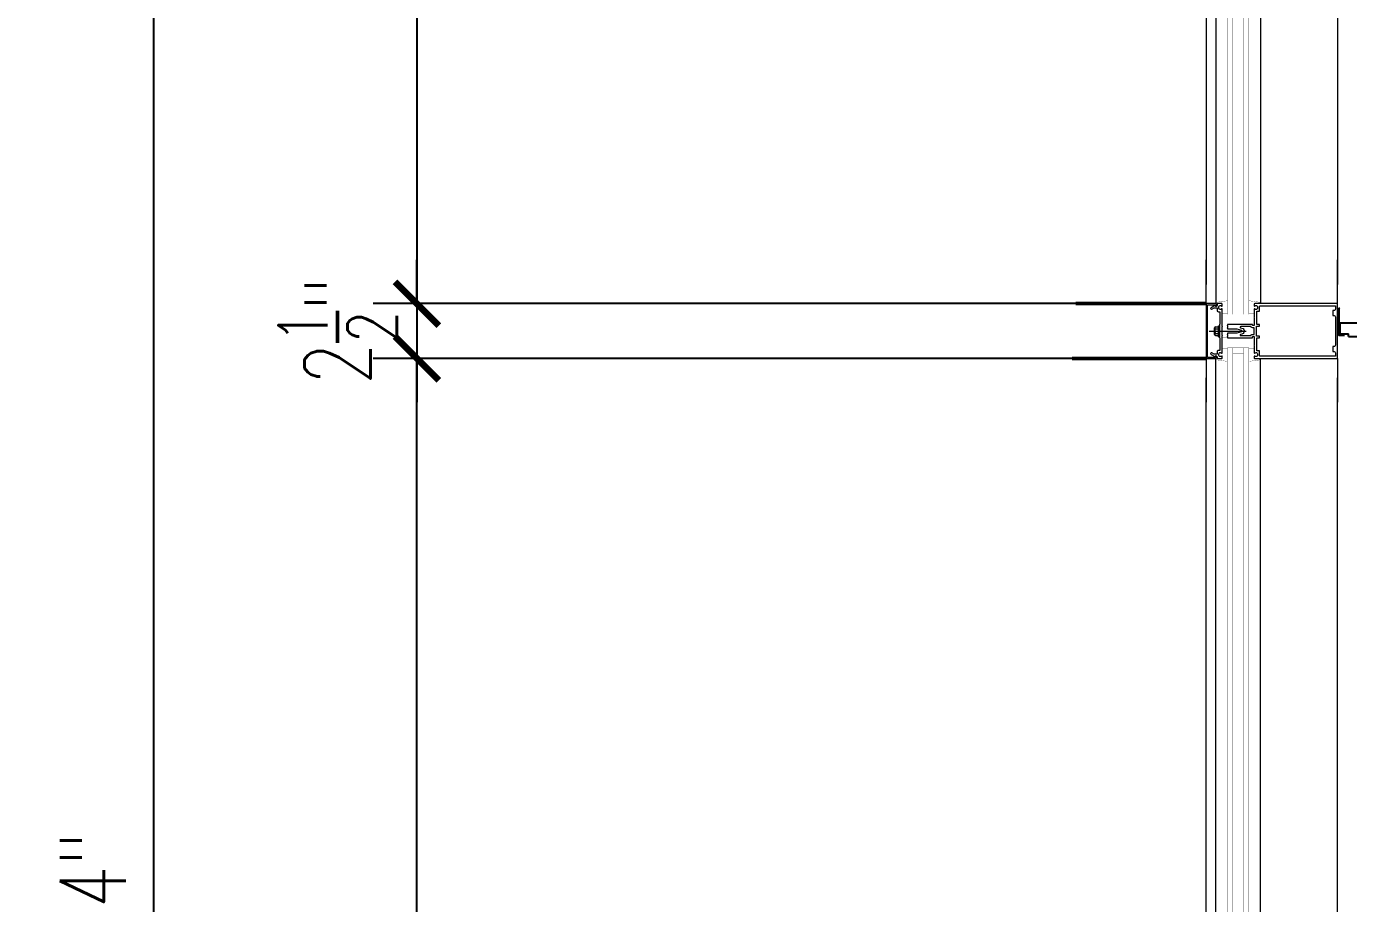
# Model space of a CAD drawing. Header units: inches. Extents: x 3850 to 5846, y -3 to 909.
# Drawn here: x 5069.4 to 5129.8, y 491.1 to 531.1 of the extents above; entities that cross this region are included whole.
import ezdxf

# ---------------------------------------------------------------- set-up
doc = ezdxf.new("R2010")
doc.units = ezdxf.units.IN
doc.header["$LTSCALE"] = 0.5
doc.header["$MEASUREMENT"] = 0
doc.layers.get('0').update_dxf_attribs({"lineweight": 18})
doc.layers.get('Defpoints').update_dxf_attribs({"color": 140, "lineweight": 18})
for name, color, linetype, lineweight in [('A-Anno-Dims', 211, 'Continuous', 18), ('A-Detl-Fine', 90, 'Continuous', 18), ('A-Detl-Medm', 31, 'Continuous', 25), ('A-Detl-Thin', 150, 'Continuous', 18), ('A-Detl-Wide', 213, 'Continuous', 50)]:
    doc.layers.add(name, color=color, linetype=linetype, lineweight=lineweight)
doc.styles.add('Arch-Dim', font='romans.shx', dxfattribs={"width": 0.75})
doc.dimstyles.new('Aec-Arch-I-96', dxfattribs={"dimscale": 96, "dimtxt": 0.09375, "dimasz": 0.0625, "dimexe": 0.0625, "dimexo": 0.0625, "dimgap": 0.03125, "dimtad": 1, "dimdec": 4, "dimzin": 3, "dimdsep": 46, "dimlunit": 4, "dimtxsty": 'Arch-Dim', "dimblk": 'ARCHTICK', "dimcen": 0.09375, "dimazin": 2, "dimtfac": 0.75, "dimtdec": 4, "dimtix": 1, "dimtmove": 2, "dimatfit": 2, "dimfxl": 1, "dimtolj": 1, "dimtzin": 0, "dimarcsym": 0})

# ---------------------------------------------------------------- blocks, each defined once
blk = doc.blocks.new('_ArchTick')
at = {"color": 0, "linetype": 'ByBlock', "const_width": 0.15}
blk.add_lwpolyline([(-0.5, -0.5), (0.5, 0.5)], dxfattribs=at)
blk = doc.blocks.new('*D196')
at = {"layer": 'A-Anno-Dims', "color": 0, "lineweight": -2, "transparency": 16777216}
for p, q in [((5121.253, 569.004), (5073.253, 569.004)), ((5075.253, 409.004), (5075.253, 569.004)), ((5121.253, 409.004), (5073.253, 409.004))]:
    blk.add_line(p, q, dxfattribs=at)
at = {"layer": 'Defpoints', "color": 0, "transparency": 16777216}
for p in [(5075.253, 569.004), (5123.253, 569.004), (5123.253, 409.004)]:
    blk.add_point(p, dxfattribs=at)
at = {"layer": 'A-Anno-Dims', "color": 0, "lineweight": -2, "transparency": 16777216, "xscale": 2, "yscale": 2, "zscale": 2}
for p, rotation in [((5075.253, 569.004), 90), ((5075.253, 409.004), 270)]:
    blk.add_blockref('_ArchTick', p, dxfattribs=dict(at, rotation=rotation))
at = {"layer": 'A-Anno-Dims', "color": 0, "transparency": 16777216, "insert": (5072.467, 489.004), "char_height": 3, "attachment_point": 5, "rotation": 90, "style": 'Arch-Dim'}
blk.add_mtext('\\A1;13\'-4"', dxfattribs=at)
blk = doc.blocks.new('*D199')
at = {"layer": 'A-Anno-Dims', "color": 0, "lineweight": -2, "transparency": 16777216}
for p, q in [((5121.253, 810.25), (5061.252, 810.25)), ((5063.252, 57), (5063.252, 810.25)), ((5121.253, 57), (5061.252, 57))]:
    blk.add_line(p, q, dxfattribs=at)
at = {"layer": 'Defpoints', "color": 0, "transparency": 16777216}
for p in [(5063.252, 810.25), (5123.253, 810.25), (5123.253, 57)]:
    blk.add_point(p, dxfattribs=at)
at = {"layer": 'A-Anno-Dims', "color": 0, "lineweight": -2, "transparency": 16777216, "xscale": 2, "yscale": 2, "zscale": 2}
for p, rotation in [((5063.252, 810.25), 90), ((5063.252, 57), 270)]:
    blk.add_blockref('_ArchTick', p, dxfattribs=dict(at, rotation=rotation))
at = {"layer": 'A-Anno-Dims', "color": 0, "transparency": 16777216, "insert": (5059.627, 433.625), "char_height": 3, "attachment_point": 5, "rotation": 90, "style": 'Arch-Dim'}
blk.add_mtext('\\A1;62\'-9{\\H0.750000x;\\S1/4;}"', dxfattribs=at)
blk = doc.blocks.new('*D213')
at = {"layer": 'A-Detl-Wide', "color": 0, "lineweight": -2, "transparency": 16777216}
for p, q in [((5121.253, 563), (5085.253, 563)), ((5087.253, 563), (5087.253, 518.503)), ((5121.253, 518.503), (5085.253, 518.503))]:
    blk.add_line(p, q, dxfattribs=at)
at = {"layer": 'Defpoints', "color": 0, "transparency": 16777216}
for p in [(5123.253, 563), (5087.253, 518.503), (5123.253, 518.503)]:
    blk.add_point(p, dxfattribs=at)
at = {"layer": 'A-Detl-Wide', "color": 0, "lineweight": -2, "transparency": 16777216, "xscale": 2, "yscale": 2, "zscale": 2}
for p, rotation in [((5087.253, 563), 90), ((5087.253, 518.503), 270)]:
    blk.add_blockref('_ArchTick', p, dxfattribs=dict(at, rotation=rotation))
at = {"layer": 'A-Detl-Wide', "color": 0, "transparency": 16777216, "insert": (5083.628, 540.751), "char_height": 3, "attachment_point": 5, "rotation": 90, "style": 'Arch-Dim'}
blk.add_mtext('\\A1;3\'-8{\\H0.750000x;\\S1/2;}"', dxfattribs=at)
blk = doc.blocks.new('*D214')
at = {"layer": 'A-Detl-Wide', "color": 0, "lineweight": -2, "transparency": 16777216}
for p, q in [((5087.253, 518.503), (5087.253, 520.503)), ((5121.253, 518.503), (5085.253, 518.503)), ((5087.253, 518.503), (5087.253, 516.003)), ((5121.253, 516.003), (5085.253, 516.003)), ((5087.253, 516.003), (5087.253, 514.003))]:
    blk.add_line(p, q, dxfattribs=at)
at = {"layer": 'Defpoints', "color": 0, "transparency": 16777216}
for p in [(5123.253, 518.503), (5087.253, 516.003), (5123.253, 516.003)]:
    blk.add_point(p, dxfattribs=at)
at = {"layer": 'A-Detl-Wide', "color": 0, "lineweight": -2, "transparency": 16777216, "xscale": 2, "yscale": 2, "zscale": 2}
for p, rotation in [((5087.253, 518.503), 270), ((5087.253, 516.003), 90)]:
    blk.add_blockref('_ArchTick', p, dxfattribs=dict(at, rotation=rotation))
at = {"layer": 'A-Detl-Wide', "color": 0, "transparency": 16777216, "insert": (5083.628, 517.253), "char_height": 3, "attachment_point": 5, "rotation": 90, "style": 'Arch-Dim'}
blk.add_mtext('\\A1;2{\\H0.750000x;\\S1/2;}"', dxfattribs=at)
blk = doc.blocks.new('*D303')
at = {"layer": 'A-Anno-Dims', "color": 0, "lineweight": -2, "transparency": 16777216}
for p, q in [((5121.253, 516.003), (5085.253, 516.003)), ((5087.253, 442), (5087.253, 516.003)), ((5119.253, 442), (5085.253, 442))]:
    blk.add_line(p, q, dxfattribs=at)
at = {"layer": 'Defpoints', "color": 0, "transparency": 16777216}
for p in [(5087.253, 516.003), (5123.253, 516.003), (5121.253, 442)]:
    blk.add_point(p, dxfattribs=at)
at = {"layer": 'A-Anno-Dims', "color": 0, "lineweight": -2, "transparency": 16777216, "xscale": 2, "yscale": 2, "zscale": 2}
for p, rotation in [((5087.253, 516.003), 90), ((5087.253, 442), 270)]:
    blk.add_blockref('_ArchTick', p, dxfattribs=dict(at, rotation=rotation))
at = {"layer": 'A-Anno-Dims', "color": 0, "transparency": 16777216, "insert": (5084.467, 479.001), "char_height": 3, "attachment_point": 5, "rotation": 90, "style": 'Arch-Dim'}
blk.add_mtext('\\A1;6\'-2"', dxfattribs=at)

msp = doc.modelspace()

# ---------------------------------------------------------------- linework, layer by layer
at = {"layer": 'A-Detl-Fine'}
for p, q in [((5123.70291, 562.94097), (5123.70259, 518.56169)), ((5125.73505, 562.94097), (5125.73473, 518.56169)), ((5123.70259, 518.56169), (5123.70259, 518.5009)), ((5125.73473, 518.56169), (5125.73473, 518.50268)), ((5123.39125, 517.25268), (5125.08506, 517.25268)), ((5123.64236, 517.09369), (5123.64236, 517.39806)), ((5123.65466, 517.43247), (5123.67336, 517.43247)), ((5123.65466, 517.05928), (5123.67336, 517.05928)), ((5123.67336, 517.05928), (5123.67336, 517.43247)), ((5123.67729, 517.44879), (5123.81697, 517.44879)), ((5123.67729, 517.34733), (5123.81697, 517.34733)), ((5123.67729, 517.14441), (5123.81697, 517.14441)), ((5123.67729, 517.04296), (5123.81697, 517.04296)), ((5123.81697, 517.49587), (5123.85697, 517.49587)), ((5123.81697, 516.99587), (5123.81697, 517.49587)), ((5123.81697, 516.99587), (5123.85697, 516.99587)), ((5123.85697, 516.99587), (5123.85697, 517.49587)), ((5123.70259, 515.94367), (5123.70259, 516.00446)), ((5123.70291, 442.06037), (5123.70259, 515.94367)), ((5125.73473, 515.94367), (5125.73473, 516.00268)), ((5125.73505, 442.06037), (5125.73473, 515.94367))]:
    msp.add_line(p, q, dxfattribs=at)
at = {"layer": 'A-Detl-Fine', "const_width": 0.01111}
for points in [[(5124.2303, 518.63647), (5123.70259, 518.56169)], [(5125.20703, 518.63647), (5125.73473, 518.56169)], [(5123.98576, 517.55855), (5124.23005, 517.55855)], [(5123.98598, 518.03399), (5124.2303, 518.03399)], [(5125.45134, 518.03399), (5125.20703, 518.03399)], [(5124.23005, 516.94681), (5123.98576, 516.94681)], [(5123.98598, 516.47137), (5124.2303, 516.47137)], [(5125.45134, 516.47137), (5125.20703, 516.47137)], [(5124.2303, 515.86889), (5123.70259, 515.94367)], [(5125.20703, 515.86889), (5125.73473, 515.94367)]]:
    msp.add_lwpolyline(points, dxfattribs=at)
at = {"layer": 'A-Detl-Fine', "linetype": 'Continuous', "const_width": 0.01111}
for points in [[(5124.23005, 517.55855), (5124.23005, 517.49746)], [(5124.23005, 517.00788), (5124.23005, 516.94681)]]:
    msp.add_lwpolyline(points, dxfattribs=at)
at = {"layer": 'A-Detl-Fine'}
for centre, radius, start, end in [((5123.69667, 517.39806), 0.05431, 110.9107, 249.0893), ((5123.80721, 517.24587), 0.16485, 142.0123, 217.9877), ((5123.69667, 517.09369), 0.05431, 110.9107, 249.0893)]:
    msp.add_arc(centre, radius, start, end, dxfattribs=at)
at = {"layer": 'A-Detl-Medm'}
for p, q in [((5129.37845, 517.12798), (5129.37845, 517.62498)), ((5129.37845, 517.62498), (5154.64646, 517.62498)), ((5129.37845, 517.12798), (5129.75345, 517.12798)), ((5129.75345, 516.99998), (5129.75345, 517.12798)), ((5129.75345, 516.99998), (5154.27146, 516.99998))]:
    msp.add_line(p, q, dxfattribs=at)
at = {"layer": 'A-Detl-Medm', "linetype": 'Continuous', "const_width": 0.01111}
for points in [[(5124.23037, 563.48859), (5124.23005, 518.01407)], [(5124.47468, 563.48859), (5124.47437, 518.01407)], [(5124.96298, 518.01407), (5124.96329, 563.48859)], [(5125.20727, 518.01407), (5125.20759, 563.48859)], [(5124.96298, 518.25836), (5124.47437, 518.25836)], [(5125.20727, 518.01407), (5124.23005, 518.01407)], [(5124.23037, 441.52037), (5124.23005, 516.49129)], [(5125.20727, 516.49129), (5124.23005, 516.49129)], [(5124.47468, 441.49998), (5124.47437, 516.49129)], [(5124.96298, 516.49129), (5124.96329, 441.49998)], [(5125.20727, 516.49129), (5125.20759, 441.49998)], [(5124.96298, 516.247), (5124.47437, 516.247)]]:
    msp.add_lwpolyline(points, dxfattribs=at)
at = {"layer": 'A-Detl-Medm'}
msp.add_lwpolyline([(5129.3472, 518.31248), (5129.31595, 518.28123), (5129.31595, 517.06248), (5129.56595, 517.06248)], dxfattribs=at)
at = {"layer": 'A-Detl-Thin'}
for p, q in [((5123.25314, 562.99998), (5123.25283, 519.38029)), ((5129.25396, 562.99998), (5129.25349, 519.38033)), ((5123.25283, 518.50268), (5123.25283, 520.50268)), ((5129.25381, 518.50268), (5129.25381, 520.50268)), ((5123.68671, 518.50268), (5123.25283, 518.50268)), ((5123.25283, 518.50268), (5123.25283, 516.00268)), ((5123.31147, 518.45382), (5123.66719, 518.45382)), ((5123.31147, 516.05156), (5123.31147, 518.45382)), ((5123.66719, 518.45382), (5123.66719, 518.42449)), ((5123.66719, 518.42449), (5123.6672, 518.42449)), ((5123.6672, 518.42449), (5123.67254, 518.40478)), ((5123.67254, 518.40478), (5123.68655, 518.39077)), ((5123.68655, 518.39077), (5123.70626, 518.38544)), ((5123.68671, 518.50264), (5123.68671, 518.50268)), ((5123.68671, 518.50268), (5123.68671, 518.50264)), ((5123.71628, 518.49463), (5123.68671, 518.50264)), ((5123.68671, 518.50264), (5123.71628, 518.49463)), ((5123.70626, 518.38544), (5123.72597, 518.39078)), ((5123.7373, 518.47361), (5123.71628, 518.49463)), ((5123.72597, 518.39078), (5123.73998, 518.40479)), ((5123.74531, 518.44404), (5123.7373, 518.47361)), ((5123.73998, 518.40479), (5123.74531, 518.42449)), ((5123.74535, 518.44404), (5123.74531, 518.44404)), ((5123.74531, 518.42449), (5123.74535, 518.42449)), ((5123.74535, 518.42449), (5123.74535, 518.44404)), ((5125.45161, 518.48313), (5125.45157, 518.48313)), ((5125.45157, 518.48313), (5125.45157, 518.403)), ((5125.45157, 518.403), (5125.45161, 518.403)), ((5125.45161, 518.25056), (5125.45157, 518.25056)), ((5125.45157, 518.25056), (5125.45157, 517.90657)), ((5125.45427, 518.49298), (5125.45161, 518.48313)), ((5125.45161, 518.403), (5125.45604, 518.39247)), ((5125.45604, 518.2611), (5125.45161, 518.25056)), ((5125.46127, 518.49998), (5125.45427, 518.49298)), ((5125.45604, 518.39247), (5125.46603, 518.38834)), ((5125.46603, 518.26522), (5125.45604, 518.2611)), ((5125.47111, 518.50264), (5125.46127, 518.49998)), ((5125.46603, 518.38834), (5125.47661, 518.3927)), ((5125.47661, 518.26087), (5125.46603, 518.26522)), ((5125.47111, 518.50268), (5125.47111, 518.50264)), ((5129.25315, 518.50268), (5125.47111, 518.50268)), ((5125.47661, 518.39264), (5125.49492, 518.40678)), ((5125.47661, 518.3927), (5125.47661, 518.39264)), ((5125.47667, 518.26087), (5125.47661, 518.26087)), ((5125.49497, 518.24676), (5125.47667, 518.26087)), ((5125.49492, 518.40678), (5125.51608, 518.41559)), ((5125.51613, 518.23796), (5125.49497, 518.24676)), ((5125.51608, 518.41559), (5125.53901, 518.41862)), ((5125.53903, 518.23494), (5125.51613, 518.23796)), ((5125.53901, 518.41862), (5125.53903, 518.41864)), ((5125.53903, 518.41864), (5125.5493, 518.41864)), ((5125.53903, 518.23493), (5125.53903, 518.23494)), ((5125.5493, 518.23493), (5125.53903, 518.23493)), ((5125.5493, 518.41864), (5125.57396, 518.41198)), ((5125.57396, 518.24159), (5125.5493, 518.23493)), ((5125.57373, 517.55855), (5125.57373, 518.15577)), ((5125.57373, 518.15577), (5125.67634, 518.15577)), ((5125.57396, 518.41198), (5125.59149, 518.39444)), ((5125.59149, 518.25913), (5125.57396, 518.24159)), ((5125.59149, 518.39444), (5125.59813, 518.36979)), ((5125.59813, 518.28378), (5125.59149, 518.25913)), ((5125.59813, 518.36979), (5125.59815, 518.36979)), ((5125.59815, 518.28378), (5125.59813, 518.28378)), ((5125.59815, 518.36979), (5125.59815, 518.28378)), ((5125.67634, 518.15579), (5125.68618, 518.15847)), ((5125.67634, 518.15577), (5125.67634, 518.15579)), ((5125.68618, 518.15847), (5125.69318, 518.16547)), ((5125.69318, 518.16547), (5125.69585, 518.17532)), ((5125.69585, 518.17532), (5125.69588, 518.17532)), ((5125.69588, 518.17532), (5125.69588, 518.37564)), ((5125.69588, 518.37564), (5125.6959, 518.37564)), ((5125.6959, 518.37564), (5125.69988, 518.39042)), ((5125.69988, 518.39042), (5125.71039, 518.40094)), ((5125.71039, 518.40094), (5125.72519, 518.40493)), ((5125.72519, 518.40493), (5125.72519, 518.40495)), ((5125.72519, 518.40495), (5129.15542, 518.40495)), ((5129.09678, 518.18996), (5129.03814, 518.18996)), ((5129.03814, 518.18996), (5129.03814, 517.96033)), ((5129.12636, 518.19798), (5129.09678, 518.18998)), ((5129.09678, 518.18998), (5129.09678, 518.18996)), ((5129.1474, 518.21902), (5129.12636, 518.19798)), ((5129.15538, 518.2486), (5129.1474, 518.21902)), ((5129.15542, 518.2486), (5129.15538, 518.2486)), ((5129.15542, 518.40495), (5129.15542, 518.2486)), ((5129.25315, 516.00268), (5129.25315, 518.50268)), ((5124.23005, 517.51946), (5124.21539, 517.50479)), ((5125.36753, 517.55855), (5124.23005, 517.55855)), ((5124.23005, 517.55855), (5124.23005, 517.51946)), ((5125.36753, 517.55851), (5125.36753, 517.55855)), ((5125.37245, 517.55719), (5125.36753, 517.55851)), ((5125.37595, 517.55369), (5125.37245, 517.55719)), ((5125.3773, 517.54877), (5125.37595, 517.55369)), ((5125.37731, 517.54877), (5125.3773, 517.54877)), ((5125.37731, 517.50968), (5125.37731, 517.54877)), ((5125.45157, 517.90657), (5125.46623, 517.89191)), ((5125.46623, 517.89191), (5125.45157, 517.87726)), ((5125.45157, 517.87726), (5125.45157, 517.50968)), ((5125.67634, 517.55855), (5125.57373, 517.55855)), ((5125.67634, 517.55851), (5125.67634, 517.55855)), ((5125.68619, 517.55585), (5125.67634, 517.55851)), ((5125.69319, 517.54885), (5125.68619, 517.55585)), ((5125.69587, 517.539), (5125.69319, 517.54885)), ((5125.69588, 517.539), (5125.69587, 517.539)), ((5125.69588, 517.49991), (5125.69588, 517.539)), ((5129.03814, 517.96033), (5129.09678, 517.96033)), ((5129.09678, 517.96033), (5129.09678, 517.96031)), ((5129.09678, 517.96031), (5129.12636, 517.95231)), ((5129.12636, 517.95231), (5129.1474, 517.93128)), ((5129.1474, 517.93128), (5129.15538, 517.90169)), ((5129.15538, 517.90169), (5129.15542, 517.90169)), ((5129.15542, 517.90169), (5129.15542, 516.60369)), ((5124.21539, 517.50479), (5124.23005, 517.49013)), ((5124.23005, 517.41881), (5124.21539, 517.40415)), ((5124.21539, 517.40415), (5124.23005, 517.38948)), ((5124.23005, 517.11586), (5124.21539, 517.10121)), ((5124.21539, 517.10121), (5124.23005, 517.08655)), ((5124.23005, 517.01521), (5124.21539, 517.00055)), ((5124.21539, 517.00055), (5124.23005, 516.9859)), ((5124.23005, 517.49013), (5124.23005, 517.41881)), ((5124.23005, 517.38948), (5124.23005, 517.35039)), ((5124.23005, 517.35039), (5124.65026, 517.35039)), ((5124.65026, 517.15495), (5124.23005, 517.15495)), ((5124.23005, 517.15495), (5124.23005, 517.11586)), ((5124.23005, 517.08655), (5124.23005, 517.01521)), ((5124.23005, 516.9859), (5124.23005, 516.94681)), ((5124.23005, 516.94681), (5125.36753, 516.94681)), ((5124.65026, 517.35039), (5124.86339, 517.29329)), ((5124.86339, 517.21207), (5124.65026, 517.15495)), ((5124.8308, 517.10215), (5124.81045, 517.08326)), ((5124.81045, 517.08326), (5124.81385, 517.05752)), ((5124.81384, 517.44783), (5124.81046, 517.42208)), ((5124.81046, 517.42208), (5124.83081, 517.40321)), ((5124.83839, 517.4608), (5124.81384, 517.44783)), ((5124.81385, 517.05752), (5124.83839, 517.04456)), ((5124.83081, 517.10217), (5124.8308, 517.10215)), ((5124.83081, 517.40321), (5124.83081, 517.40319)), ((5124.83081, 517.40319), (5124.8887, 517.38767)), ((5124.8887, 517.11767), (5124.83081, 517.10217)), ((5125.29133, 517.46082), (5124.83839, 517.46082)), ((5124.83839, 517.46082), (5124.83839, 517.4608)), ((5124.83839, 517.04456), (5124.83839, 517.04452)), ((5124.83839, 517.04452), (5125.29133, 517.04452)), ((5124.86339, 517.29329), (5124.86339, 517.29327)), ((5124.86339, 517.29327), (5124.89109, 517.26976)), ((5124.89109, 517.2356), (5124.86339, 517.21209)), ((5124.86339, 517.21209), (5124.86339, 517.21207)), ((5124.8887, 517.38767), (5124.88869, 517.38767)), ((5124.88869, 517.38767), (5124.93943, 517.36303)), ((5124.93943, 517.14233), (5124.88869, 517.11769)), ((5124.88869, 517.11769), (5124.8887, 517.11767)), ((5124.89109, 517.26976), (5124.89109, 517.2356)), ((5124.93943, 517.36303), (5124.97327, 517.32446)), ((5124.97327, 517.1809), (5124.93943, 517.14233)), ((5124.97327, 517.32446), (5124.99018, 517.27753)), ((5124.99018, 517.22782), (5124.97327, 517.1809)), ((5124.99018, 517.27753), (5124.99018, 517.22782)), ((5125.29135, 517.46078), (5125.29133, 517.46082)), ((5125.29133, 517.04448), (5125.31531, 517.0757)), ((5125.29133, 517.04452), (5125.29133, 517.04448)), ((5125.31535, 517.42959), (5125.29135, 517.46078)), ((5125.31531, 517.0757), (5125.34835, 517.09594)), ((5125.3484, 517.40937), (5125.31535, 517.42959)), ((5125.34835, 517.09594), (5125.38704, 517.10314)), ((5125.3871, 517.4022), (5125.3484, 517.40937)), ((5125.36753, 516.94681), (5125.37245, 516.94815)), ((5125.37245, 516.94815), (5125.37595, 516.95165)), ((5125.37595, 516.95165), (5125.3773, 516.95657)), ((5125.3773, 516.95657), (5125.37731, 516.95657)), ((5125.37733, 517.50968), (5125.37731, 517.50968)), ((5125.37731, 516.95657), (5125.37731, 516.99566)), ((5125.37731, 516.99566), (5125.37733, 516.99566)), ((5125.37865, 517.50475), (5125.37733, 517.50968)), ((5125.37733, 516.99566), (5125.37865, 517.00059)), ((5125.38215, 517.50125), (5125.37865, 517.50475)), ((5125.37865, 517.00059), (5125.38215, 517.00409)), ((5125.38708, 517.49993), (5125.38215, 517.50125)), ((5125.38215, 517.00409), (5125.38708, 517.00541)), ((5125.38704, 517.10314), (5125.38708, 517.10316)), ((5125.38708, 517.49991), (5125.38708, 517.49993)), ((5125.44181, 517.49991), (5125.38708, 517.49991)), ((5125.38708, 517.40218), (5125.3871, 517.4022)), ((5125.45157, 517.40218), (5125.38708, 517.40218)), ((5125.38708, 517.10316), (5125.45157, 517.10316)), ((5125.38708, 517.00541), (5125.38708, 517.00545)), ((5125.38708, 517.00545), (5125.44181, 517.00545)), ((5125.44673, 517.50125), (5125.44181, 517.49991)), ((5125.44181, 517.00545), (5125.44181, 517.00543)), ((5125.44181, 517.00543), (5125.44673, 517.00409)), ((5125.45023, 517.50475), (5125.44673, 517.50125)), ((5125.44673, 517.00409), (5125.45023, 517.00059)), ((5125.45157, 517.50968), (5125.45023, 517.50475)), ((5125.45023, 517.00059), (5125.45157, 516.99566)), ((5125.45157, 517.10316), (5125.45157, 517.40218)), ((5125.45157, 516.99566), (5125.45157, 516.62811)), ((5125.5493, 517.02497), (5125.5493, 517.48037)), ((5125.5493, 517.48037), (5125.67634, 517.48037)), ((5125.67634, 517.02497), (5125.5493, 517.02497)), ((5125.57373, 516.34961), (5125.57373, 516.94681)), ((5125.57373, 516.94681), (5125.67634, 516.94681)), ((5125.67634, 517.48038), (5125.68618, 517.48306)), ((5125.67634, 517.48037), (5125.67634, 517.48038)), ((5125.67634, 517.02495), (5125.67634, 517.02497)), ((5125.68619, 517.02229), (5125.67634, 517.02495)), ((5125.67634, 516.94683), (5125.68618, 516.9495)), ((5125.67634, 516.94681), (5125.67634, 516.94683)), ((5125.68618, 517.48306), (5125.69318, 517.49006)), ((5125.68618, 516.9495), (5125.69318, 516.95651)), ((5125.69319, 517.01529), (5125.68619, 517.02229)), ((5125.69318, 517.49006), (5125.69585, 517.49991)), ((5125.69318, 516.95651), (5125.69585, 516.96635)), ((5125.69587, 517.00545), (5125.69319, 517.01529)), ((5125.69585, 517.49991), (5125.69588, 517.49991)), ((5125.69585, 516.96635), (5125.69588, 516.96635)), ((5125.69588, 517.00545), (5125.69587, 517.00545)), ((5125.69588, 516.96635), (5125.69588, 517.00545)), ((5125.45157, 516.62811), (5125.46623, 516.61345)), ((5125.46623, 516.61345), (5125.45157, 516.59879)), ((5125.45157, 516.59879), (5125.45157, 516.25481)), ((5125.67634, 516.34961), (5125.57373, 516.34961)), ((5125.67634, 516.34957), (5125.67634, 516.34961)), ((5125.68619, 516.34691), (5125.67634, 516.34957)), ((5125.69319, 516.33991), (5125.68619, 516.34691)), ((5125.69587, 516.33006), (5125.69319, 516.33991)), ((5125.69588, 516.33006), (5125.69587, 516.33006)), ((5125.69588, 516.12972), (5125.69588, 516.33006)), ((5129.09678, 516.54505), (5129.03814, 516.54505)), ((5129.03814, 516.54505), (5129.03814, 516.3154)), ((5129.03814, 516.3154), (5129.09678, 516.3154)), ((5129.12636, 516.55307), (5129.09678, 516.54507)), ((5129.09678, 516.54507), (5129.09678, 516.54505)), ((5129.09678, 516.3154), (5129.09678, 516.31538)), ((5129.09678, 516.31538), (5129.12636, 516.30738)), ((5129.1474, 516.57411), (5129.12636, 516.55307)), ((5129.12636, 516.30738), (5129.1474, 516.28634)), ((5129.15538, 516.60369), (5129.1474, 516.57411)), ((5129.15542, 516.60369), (5129.15538, 516.60369)), ((5123.25283, 516.00268), (5123.25283, 514.00268)), ((5123.25283, 516.00268), (5123.68671, 516.00268)), ((5123.66719, 516.05156), (5123.31147, 516.05156)), ((5123.6672, 516.08087), (5123.66719, 516.08087)), ((5123.66719, 516.08087), (5123.66719, 516.05156)), ((5123.67253, 516.10057), (5123.6672, 516.08087)), ((5123.68655, 516.11458), (5123.67253, 516.10057)), ((5123.70626, 516.11992), (5123.68655, 516.11458)), ((5123.68671, 516.00272), (5123.71628, 516.01073)), ((5123.68671, 516.00268), (5123.68671, 516.00272)), ((5123.72597, 516.11459), (5123.70626, 516.11992)), ((5123.71628, 516.01073), (5123.73731, 516.03175)), ((5123.73998, 516.10058), (5123.72597, 516.11459)), ((5123.73731, 516.03175), (5123.74533, 516.06132)), ((5123.74531, 516.08087), (5123.73998, 516.10058)), ((5123.74535, 516.08087), (5123.74531, 516.08087)), ((5123.74533, 516.06132), (5123.74535, 516.06132)), ((5123.74535, 516.06132), (5123.74535, 516.08087)), ((5125.45157, 516.25481), (5125.45161, 516.25481)), ((5125.45161, 516.10236), (5125.45157, 516.10236)), ((5125.45157, 516.10236), (5125.45157, 516.02223)), ((5125.45157, 516.02223), (5125.45161, 516.02223)), ((5125.45161, 516.25481), (5125.45604, 516.24428)), ((5125.45604, 516.11289), (5125.45161, 516.10236)), ((5125.45161, 516.02223), (5125.45427, 516.01238)), ((5125.45427, 516.01238), (5125.46127, 516.00538)), ((5125.45604, 516.24428), (5125.46603, 516.24016)), ((5125.46603, 516.11702), (5125.45604, 516.11289)), ((5125.46127, 516.00538), (5125.47111, 516.00272)), ((5125.46603, 516.24016), (5125.47661, 516.24451)), ((5125.47661, 516.11266), (5125.46603, 516.11702)), ((5125.47111, 516.00272), (5125.47111, 516.00268)), ((5125.47111, 516.00268), (5129.25315, 516.00268)), ((5125.47661, 516.24445), (5125.49492, 516.25859)), ((5125.47661, 516.24451), (5125.47661, 516.24445)), ((5125.47667, 516.11268), (5125.47661, 516.11266)), ((5125.49497, 516.09857), (5125.47667, 516.11268)), ((5125.49492, 516.25859), (5125.51608, 516.26741)), ((5125.51613, 516.08977), (5125.49497, 516.09857)), ((5125.51608, 516.26741), (5125.53901, 516.27043)), ((5125.53903, 516.08676), (5125.51613, 516.08977)), ((5125.53901, 516.27043), (5125.53903, 516.27045)), ((5125.53903, 516.27045), (5125.5493, 516.27045)), ((5125.53903, 516.08674), (5125.53903, 516.08676)), ((5125.5493, 516.08674), (5125.53903, 516.08674)), ((5125.5493, 516.27045), (5125.5493, 516.27043)), ((5125.5493, 516.27043), (5125.57396, 516.26377)), ((5125.57396, 516.0934), (5125.5493, 516.08674)), ((5125.57396, 516.26377), (5125.59149, 516.24624)), ((5125.59149, 516.11094), (5125.57396, 516.0934)), ((5125.59149, 516.24624), (5125.59813, 516.22158)), ((5125.59813, 516.13559), (5125.59149, 516.11094)), ((5125.59813, 516.22158), (5125.59815, 516.22158)), ((5125.59815, 516.13559), (5125.59813, 516.13559)), ((5125.59815, 516.22158), (5125.59815, 516.13559)), ((5125.6959, 516.12972), (5125.69588, 516.12972)), ((5125.69989, 516.11493), (5125.6959, 516.12972)), ((5125.71041, 516.10442), (5125.69989, 516.11493)), ((5125.72519, 516.10043), (5125.71041, 516.10442)), ((5125.72519, 516.10041), (5125.72519, 516.10043)), ((5129.15542, 516.10041), (5125.72519, 516.10041)), ((5129.1474, 516.28634), (5129.15538, 516.25676)), ((5129.15538, 516.25676), (5129.15542, 516.25676)), ((5129.15542, 516.25676), (5129.15542, 516.10041)), ((5129.25381, 516.00268), (5129.25381, 514.00268)), ((5123.25314, 414.99998), (5123.25283, 515.12507)), ((5129.25396, 414.99998), (5129.25349, 515.12503))]:
    msp.add_line(p, q, dxfattribs=at)
msp.add_lwpolyline([(5123.5206, 516.25747), (5123.52058, 516.25745), (5123.50083, 516.26268), (5123.4817, 516.25754), (5123.46722, 516.24315), (5123.46199, 516.2234), (5123.46712, 516.20427), (5123.48152, 516.18978), (5123.48151, 516.18976), (5123.65997, 516.08674), (5123.65999, 516.0867), (5123.69249, 516.11825), (5123.73437, 516.11138), (5123.7551, 516.0711), (5123.75513, 516.0711), (5123.75513, 516.03201), (5123.75515, 516.03201), (5123.75916, 516.01723), (5123.76966, 516.00672), (5123.78444, 516.00272), (5123.78444, 516.00268), (5123.96621, 516.00268), (5123.96621, 516.00272), (5123.97605, 516.00538), (5123.98305, 516.01238), (5123.98572, 516.02223), (5123.98576, 516.02223), (5123.98576, 516.10236), (5123.98574, 516.10236), (5123.98129, 516.11289), (5123.97129, 516.11702), (5123.96071, 516.11266), (5123.96067, 516.11272), (5123.94238, 516.09859), (5123.92122, 516.08979), (5123.89829, 516.08676), (5123.89829, 516.08674), (5123.88802, 516.08674), (5123.88802, 516.08676), (5123.86338, 516.09341), (5123.84585, 516.11093), (5123.83919, 516.13559), (5123.83917, 516.13559), (5123.83917, 516.22158), (5123.83919, 516.22158), (5123.84584, 516.24622), (5123.86336, 516.26375), (5123.88802, 516.27042), (5123.88802, 516.27045), (5123.89829, 516.27045), (5123.89829, 516.27043), (5123.92121, 516.26741), (5123.94237, 516.25861), (5123.96067, 516.24447), (5123.96071, 516.24451), (5123.97129, 516.24016), (5123.98128, 516.24428), (5123.98572, 516.25481), (5123.98576, 516.25481), (5123.98576, 517.03279), (5124.0004, 517.04745), (5123.98576, 517.06212), (5123.98576, 517.44324), (5124.0004, 517.45788), (5123.98576, 517.47255), (5123.98576, 518.25056), (5123.98574, 518.25056), (5123.98129, 518.2611), (5123.97129, 518.26522), (5123.96071, 518.26087), (5123.96067, 518.26091), (5123.94238, 518.24678), (5123.92122, 518.23797), (5123.89829, 518.23494), (5123.89829, 518.23493), (5123.88802, 518.23493), (5123.88802, 518.23494), (5123.86338, 518.24159), (5123.84585, 518.25912), (5123.83919, 518.28378), (5123.83917, 518.28378), (5123.83917, 518.36979), (5123.83919, 518.36979), (5123.84584, 518.39443), (5123.86336, 518.41196), (5123.88802, 518.41862), (5123.88802, 518.41864), (5123.89829, 518.41864), (5123.89829, 518.41862), (5123.92121, 518.4156), (5123.94237, 518.40679), (5123.96067, 518.39266), (5123.96071, 518.3927), (5123.97129, 518.38834), (5123.98128, 518.39247), (5123.98572, 518.403), (5123.98576, 518.403), (5123.98576, 518.48313), (5123.98572, 518.48313), (5123.98305, 518.49298), (5123.97605, 518.49998), (5123.96621, 518.50264), (5123.96621, 518.50268), (5123.78444, 518.50268), (5123.78444, 518.50266), (5123.76966, 518.49866), (5123.75915, 518.48815), (5123.75515, 518.47337), (5123.75513, 518.47337), (5123.75513, 518.43428), (5123.7551, 518.43428), (5123.73439, 518.394), (5123.69251, 518.38712), (5123.65999, 518.41864), (5123.65997, 518.41864), (5123.48151, 518.3156), (5123.48151, 518.31556), (5123.46711, 518.30108), (5123.46199, 518.28195), (5123.46724, 518.26222), (5123.48171, 518.24781), (5123.50084, 518.24268), (5123.52058, 518.24791), (5123.5206, 518.24789), (5123.62338, 518.30724), (5123.75513, 518.30724), (5123.75513, 518.19583), (5123.75515, 518.19582), (5123.76317, 518.16625), (5123.78418, 518.14524), (5123.81375, 518.13723), (5123.81375, 518.1372), (5123.88802, 518.1372), (5123.88802, 517.57028), (5123.8636, 517.54583), (5123.8636, 517.26732), (5123.87826, 517.25268), (5123.8636, 517.23801), (5123.8636, 516.95951), (5123.88802, 516.93508), (5123.88802, 516.36816), (5123.81375, 516.36816), (5123.81375, 516.36815), (5123.78417, 516.36013), (5123.76315, 516.3391), (5123.75515, 516.30953), (5123.75513, 516.30954), (5123.75513, 516.19814), (5123.62338, 516.19814)], close=True, dxfattribs=at)
at = {"layer": 'A-Detl-Wide'}
for p, q in [((5123.25283, 518.50268), (5117.31343, 518.50268)), ((5123.25283, 516.00268), (5117.14241, 516.00268))]:
    msp.add_line(p, q, dxfattribs=at)

# ---------------------------------------------------------------- dimensions: what is measured, and where the dimension line sits
at = {"layer": 'A-Anno-Dims'}
for base, p1, p2, picture, middle in [((5063.25237, 810.24998), (5123.25292, 57.00008), (5123.25292, 810.24998), '*D199', (5059.62737, 433.62503)), ((5075.25259, 569.00438), (5123.25292, 409.00438), (5123.25292, 569.00438), '*D196', (5072.46687, 489.00438)), ((5087.25281, 516.00268), (5121.25304, 441.99998), (5123.25283, 516.00268), '*D303', (5084.4671, 479.00133))]:
    dim = msp.add_linear_dim(base=base, p1=p1, p2=p2, angle=90, dimstyle='Aec-Arch-I-96', override={"dimscale": 32}, dxfattribs=at)
    dim.commit()
    dim.dimension.update_dxf_attribs({"geometry": picture, "text_midpoint": middle})
at = {"layer": 'A-Detl-Wide'}
for base, p1, p2, picture, middle in [((5087.25281, 518.50268), (5123.25304, 562.99998), (5123.25304, 518.50268), '*D213', (5083.62781, 540.75133)), ((5087.25281, 516.00268), (5123.25304, 518.50268), (5123.25304, 516.00268), '*D214', (5083.62781, 517.25268))]:
    dim = msp.add_linear_dim(base=base, p1=p1, p2=p2, angle=90, dimstyle='Aec-Arch-I-96', override={"dimscale": 32}, dxfattribs=at)
    dim.commit()
    dim.dimension.update_dxf_attribs({"geometry": picture, "text_midpoint": middle})

doc.saveas('drawing.dxf')
